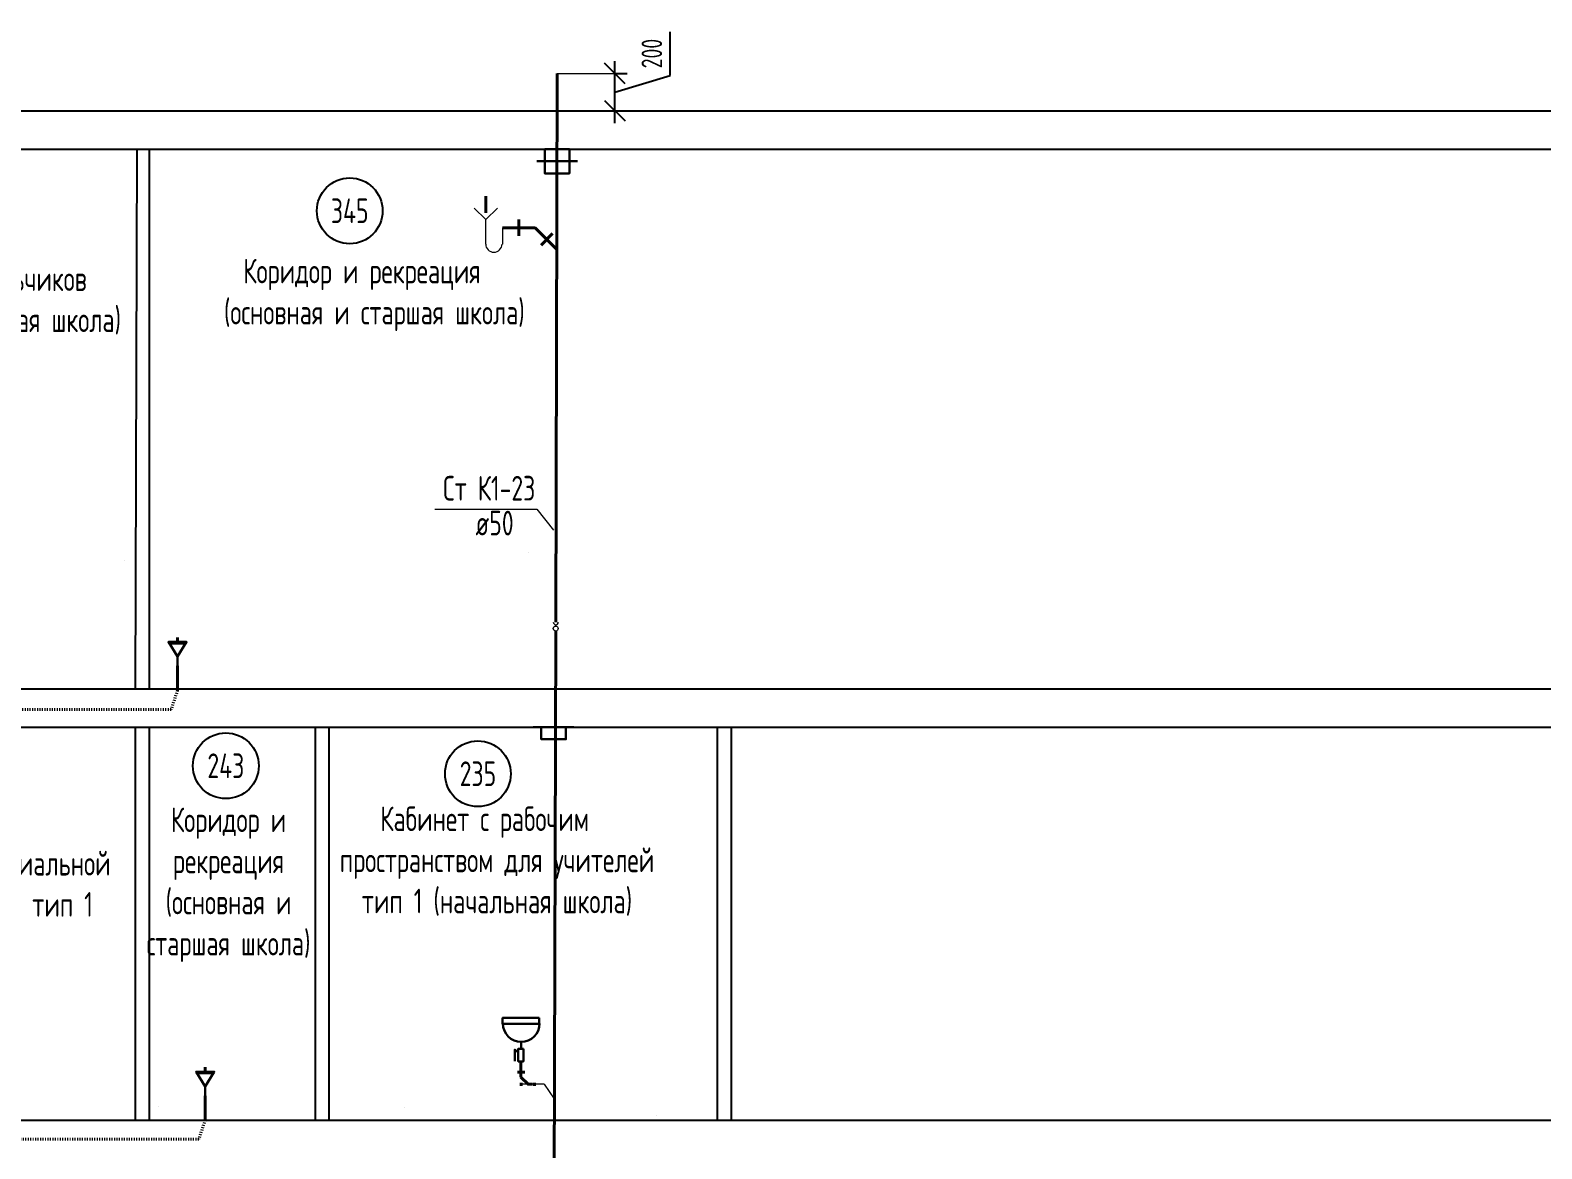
# Model space of a CAD drawing. Header units: millimetres. Extents: x -8689834 to 9420486, y -73560 to 166298.
# Drawn here: x -223147 to -204759, y -47038 to -33433 of the extents above; entities that cross this region are included whole.
import ezdxf
from ezdxf.enums import TextEntityAlignment as Align

# ---------------------------------------------------------------- set-up
doc = ezdxf.new("R2010")
doc.units = ezdxf.units.MM
doc.header["$MEASUREMENT"] = 0
doc.linetypes.add('ACAD_ISO03W100', pattern=[30, 12, -18])
doc.layers.get('0').update_dxf_attribs({"color": 250, "lineweight": 9})
for name, color, linetype in [('PDF _0', 7, 'Continuous'), ('PDF __ВК-В1', 5, 'Continuous'), ('PDF __ВК-переход на SML', 3, 'Continuous'), ('PDF __ВК-питьевой фонтанчик', 7, 'Continuous'), ('PDF __ВК-противопожарные муфты', 1, 'Continuous'), ('PDF __ВК-размеры', 7, 'Continuous'), ('PDF __ВК-стены', 7, 'Continuous'), ('PDF __К14', 3, 'Continuous'), ('PDF __Сантехника', 7, 'Continuous'), ('PDF _TEKSTBK', 7, 'Continuous'), ('АР_Таблицы', 250, 'Continuous')]:
    doc.layers.add(name, color=color, linetype=linetype)
doc.layers.add('PDF __ВК-К1', color=7, linetype='Continuous', true_color=0xb80000)
for name, color, linetype, lineweight in [('АР_Маркер экспликации', 239, 'Continuous', 13), ('АР_Номер помещения', 1, 'Continuous', 25), ('АР_Оси размеры', 164, 'Continuous', 9), ('АР_Помещения_площадь', 19, 'Continuous', 9), ('ВК_канализация', 32, 'Continuous', 15)]:
    doc.layers.add(name, color=color, linetype=linetype, lineweight=lineweight)
doc.styles.add('ISOCPEUR', font='isocpeur.ttf', dxfattribs={"width": 0.7})
doc.styles.get("Standard").update_dxf_attribs({"font": 'isocpeur.ttf', "width": 0.7})
doc.styles.add('ГОСТ 2.304', font='isocpeur.ttf', dxfattribs={"width": 0.7})
doc.dimstyles.new('СПДС', dxfattribs={"dimscale": 100, "dimtxt": 2.5, "dimasz": 2.5, "dimexe": 1.5, "dimexo": 0, "dimgap": 1, "dimtad": 1, "dimdec": 0, "dimrnd": 1, "dimtxsty": 'ГОСТ 2.304', "dimblk": 'OBLIQUE', "dimcen": 2.5, "dimdle": 1.5, "dimadec": 0, "dimazin": 2, "dimtfac": 0.75, "dimtdec": 0, "dimtmove": 1, "dimatfit": 3, "dimfxl": 1, "dimtolj": 1, "dimarcsym": 1})

# ---------------------------------------------------------------- blocks, each defined once
blk = doc.blocks.new('*U1667')
at = {"layer": 'АР_Номер помещения', "color": 7}
blk.add_circle((-15720, 4793), 400, dxfattribs=at)
at = {"layer": 'АР_Помещения_площадь', "color": 7}
blk.add_line((-13545, 633), (-13545, 633), dxfattribs=at)
at = {"color": 7, "style": 'ISOCPEUR', "width": 0.7, "flags": 1}
blk.add_attdef('КАТЕГОРИЯ', (-499, -2092), '', height=250, dxfattribs=at)
at = {"layer": 'АР_Номер помещения', "color": 7, "style": 'ISOCPEUR', "width": 0.7}
blk.add_attdef('НОМЕР_ПОМЕЩЕНИЯ', text='', height=300, dxfattribs=at).set_placement((-15720, 4793), align=Align.MIDDLE_CENTER)
at = {"layer": 'АР_Помещения_площадь', "color": 7, "lineweight": 30, "width": 0.7, "flags": 104}
blk.add_attdef('ИМЯ_ПОМЕЩЕНИЯ', text='', height=100, dxfattribs=at).set_placement((158, 1217), align=Align.MIDDLE_CENTER)
at = {"layer": 'АР_Помещения_площадь', "color": 7, "style": 'ISOCPEUR', "width": 0.7}
blk.add_attdef('ПЛОЩАДЬ_ПОМЕЩЕНИЯ', text='', height=200, dxfattribs=at).set_placement((-13540, 880), align=Align.MIDDLE_RIGHT)
blk = doc.blocks.new('_Oblique')
at = {"color": 0, "linetype": 'ByBlock', "lineweight": -2}
blk.add_line((-0.5, -0.5), (0.5, 0.5), dxfattribs=at)
blk = doc.blocks.new('*D1735')
at = {"layer": 'АР_Оси размеры', "color": 0, "lineweight": -2, "ltscale": 100, "transparency": 16777216}
for p, q in [((-215360, -33983), (-215360, -33451)), ((-216035, -34562), (-216035, -33809)), ((-216035, -33959), (-215885, -33959)), ((-216035, -34186), (-215360, -33983)), ((-216035, -34412), (-215885, -34412))]:
    blk.add_line(p, q, dxfattribs=at)
at = {"layer": 'АР_Оси размеры', "color": 0, "lineweight": -2, "ltscale": 100, "transparency": 16777216, "xscale": 250, "yscale": 250, "zscale": 250}
for p, rotation in [((-216035, -33959), 90), ((-216035, -34412), 270)]:
    blk.add_blockref('_Oblique', p, dxfattribs=dict(at, rotation=rotation))
at = {"layer": 'АР_Оси размеры', "color": 0, "ltscale": 100, "transparency": 16777216, "insert": (-215585, -33717), "char_height": 250, "attachment_point": 5, "rotation": 90, "style": 'ГОСТ 2.304'}
blk.add_mtext('\\A1;200', dxfattribs=at)

msp = doc.modelspace()

# ---------------------------------------------------------------- linework, layer by layer
at = {"layer": 'PDF _0', "lineweight": 20}
msp.add_lwpolyline([(-215933.6, -34061.1), (-216136.8, -33857.9)], dxfattribs=at)
at = {"layer": 'PDF __ВК-В1', "color": 244, "lineweight": 40, "true_color": 0x991b1e}
for points in [[(-216753.3, -40633.9), (-216734.8, -33959.5)], [(-216781.3, -50079.6), (-216754.4, -40740.7)], [(-221355.7, -41464.7), (-221355.7, -41464.7), (-221355.7, -41165.6)], [(-221018.8, -46691.8), (-221018.8, -46691.8), (-221018.8, -46392.7)]]:
    msp.add_lwpolyline(points, dxfattribs=at)
at = {"layer": 'PDF __ВК-В1', "lineweight": 40}
for points in [[(-221355.7, -40873.5), (-221355.7, -40818.5)], [(-221018.8, -46100.6), (-221018.8, -46045.6)]]:
    msp.add_lwpolyline(points, dxfattribs=at)
at = {"layer": 'PDF __ВК-К1', "lineweight": 40}
for points in [[(-217204, -35836.7), (-217403, -35836.7)], [(-217204, -35735.1), (-217204, -35934.1)], [(-217204, -35836.7), (-217005.1, -35836.7), (-216738.4, -36103.4)], [(-216793.4, -35904.5), (-216933.1, -36048.4)]]:
    msp.add_lwpolyline(points, dxfattribs=at)
at = {"layer": 'PDF __ВК-К1', "color": 244, "linetype": 'ACAD_ISO03W100', "lineweight": 40, "true_color": 0x991b1e}
for points in [[(-221355.7, -41462.7), (-221431.9, -41693), (-225001.3, -41694.5), (-225001.3, -41694.5)], [(-221018.8, -46689.8), (-221095, -46920.1), (-223729.3, -46922.1), (-223729.3, -46922.1)]]:
    msp.add_lwpolyline(points, dxfattribs=at)
at = {"layer": 'PDF __ВК-К1', "color": 244, "lineweight": 40, "true_color": 0x991b1e}
for points in [[(-217217.3, -46105.8), (-217128.4, -46105.8)], [(-217179.2, -45974.5), (-217179.2, -46165)], [(-217035.3, -46253.2), (-217090.3, -46253.2), (-217179.2, -46165)], [(-217174.8, -46234.8), (-217174.8, -46271.3)], [(-217013.7, -46234.3), (-217013.7, -46270.7)]]:
    msp.add_lwpolyline(points, dxfattribs=at)
at = {"layer": 'PDF __ВК-переход на SML', "lineweight": 30}
msp.add_lwpolyline([(-216888.1, -34878.1), (-216587.6, -34878.1), (-216587.6, -35026.2), (-216888.1, -35026.2)], close=True, dxfattribs=at)
at = {"layer": 'PDF __ВК-питьевой фонтанчик', "lineweight": 30}
for points in [[(-221355.7, -41051.3), (-221465.7, -40873.5), (-221245.6, -40873.5), (-221355.7, -41051.3), (-221355.7, -41165.6)], [(-221453, -40890.5), (-221254.1, -40890.5)], [(-221018.8, -46278.4), (-221128.8, -46100.6), (-220908.7, -46100.6), (-221018.8, -46278.4), (-221018.8, -46392.7)], [(-221116.1, -46117.6), (-220917.2, -46117.6)]]:
    msp.add_lwpolyline(points, dxfattribs=at)
at = {"layer": 'PDF __ВК-противопожарные муфты', "lineweight": 30}
for points in [[(-216985.5, -35026.2), (-216740, -35026.2), (-216490.2, -35026.2)], [(-216888.1, -35026.2), (-216888.1, -35174.4), (-216587.6, -35174.4), (-216587.6, -35026.2)], [(-217027.6, -41908.3), (-216782.1, -41908.3), (-216532.3, -41908.3)], [(-216930.2, -41908.3), (-216930.2, -42056.5), (-216629.7, -42056.5), (-216629.7, -41908.3)]]:
    msp.add_lwpolyline(points, dxfattribs=at)
at = {"layer": 'PDF __ВК-размеры', "lineweight": 20}
msp.add_lwpolyline([(-216737.9, -33959.5), (-215933.6, -33959.5)], dxfattribs=at)
at = {"layer": 'PDF __ВК-стены', "color": 18, "lineweight": 25, "true_color": 0x000000}
for points in [[(-251635.5, -34412.4), (-171723.3, -34412.4)], [(-251635.5, -34878.1), (-172011.2, -34878.1)], [(-251635.5, -34878.1), (-171723.3, -34878.1)], [(-221850.7, -34878.1), (-221869.6, -41449.9)], [(-221700.3, -34878.1), (-221700.3, -41449.9)], [(-251262.1, -41442.7), (-171723.3, -41442.7)], [(-251259, -41908.3), (-171723.3, -41908.3)], [(-221869.6, -41915.5), (-221869.6, -46699)], [(-221700.3, -41915.5), (-221700.3, -46699)], [(-219682, -41915.5), (-219682, -46699)], [(-219512.7, -41915.5), (-219512.7, -46699)], [(-214790.4, -41915.5), (-214790.4, -46699)], [(-214621.1, -41915.5), (-214621.1, -46699)], [(-251092.7, -46691.8), (-171723.3, -46691.8)]]:
    msp.add_lwpolyline(points, dxfattribs=at)
at = {"layer": 'PDF __К14', "lineweight": 40}
msp.add_lwpolyline([(-217606.2, -35654.7), (-217606.2, -35451.5)], dxfattribs=at)
at = {"layer": 'PDF __Сантехника', "lineweight": 30}
for points in [[(-216956.1, -45445.3), (-217400.6, -45445.3), (-217400.6, -45517.3), (-216956.1, -45517.3)], [(-217146.6, -45822.1), (-217210.1, -45822.1), (-217210.1, -45974.5), (-217146.6, -45974.5)]]:
    msp.add_lwpolyline(points, close=True, dxfattribs=at)
for points in [[(-217176.2, -45741.7), (-217176.2, -45822.1)], [(-217210.1, -45868.7), (-217252.4, -45830.6), (-217252.4, -45970.2)]]:
    msp.add_lwpolyline(points, dxfattribs=at)
msp.add_arc((-217174.1, -45515.2), 222.2, 180, 0, dxfattribs=at)
at = {"layer": 'PDF _TEKSTBK', "lineweight": 18}
for points in [[(-217606.2, -35735.1), (-217745.9, -35595.4)], [(-217606.2, -36035.7), (-217606.2, -35735.1), (-217462.3, -35595.4)], [(-217403, -35836.7), (-217403, -36035.7)]]:
    msp.add_lwpolyline(points, dxfattribs=at)
msp.add_arc((-217506.7, -36033.6), 99.5, 180.00001, 359.99999, dxfattribs=at)
at = {"layer": 'ВК_канализация', "color": 18, "lineweight": 13, "ltscale": 500, "true_color": 0x000000}
msp.add_lwpolyline([(-218223.3, -39257.4), (-216984.2, -39257.4), (-216781.1, -39512.2)], dxfattribs=at)
at = {"layer": 'ВК_канализация', "color": 244, "lineweight": 13, "ltscale": 500, "true_color": 0x991b1e}
for points in [[(-216753.9, -40680.7), (-216753.7, -40663.9)], [(-216893.1, -46253.7), (-217174.8, -46252.8)], [(-216893.1, -46253.7), (-216771.5, -46431.5)]]:
    msp.add_lwpolyline(points, dxfattribs=at)
msp.add_circle((-216754.3, -40710.7), 30, dxfattribs=at)
msp.add_arc((-216753.3, -40633.9), 30, 179.27075, 359.27075, dxfattribs=at)

# ---------------------------------------------------------------- block references
at = {"layer": 'АР_Маркер экспликации', "color": 7}
ref = msp.add_blockref('*U1667', (-203540.1, -40422.8), dxfattribs=at)
ref.add_attrib('НОМЕР_ПОМЕЩЕНИЯ', '345', dxfattribs={"layer": 'АР_Номер помещения', "color": 7, "height": 300, "style": 'ISOCPEUR', "width": 0.7}).set_placement((-219259.9, -35629.4), align=Align.MIDDLE_CENTER)
ref = msp.add_blockref('*U1667', (-208451.3, -40515.4), dxfattribs=at)
ref.add_attrib('НОМЕР_ПОМЕЩЕНИЯ', '337', dxfattribs={"layer": 'АР_Номер помещения', "color": 7, "height": 300, "style": 'ISOCPEUR', "width": 0.7}).set_placement((-224171.1, -35722), align=Align.MIDDLE_CENTER)
ref = msp.add_blockref('*U1667', (-208036.6, -47160.1), dxfattribs=at)
ref.add_attrib('НОМЕР_ПОМЕЩЕНИЯ', '236', dxfattribs={"layer": 'АР_Номер помещения', "color": 7, "height": 300, "style": 'ISOCPEUR', "width": 0.7}).set_placement((-223756.4, -42366.7), align=Align.MIDDLE_CENTER)
ref = msp.add_blockref('*U1667', (-205047.4, -47172.4), dxfattribs=at)
ref.add_attrib('НОМЕР_ПОМЕЩЕНИЯ', '243', dxfattribs={"layer": 'АР_Номер помещения', "color": 7, "height": 300, "style": 'ISOCPEUR', "width": 0.7}).set_placement((-220767.1, -42379), align=Align.MIDDLE_CENTER)
ref = msp.add_blockref('*U1667', (-201980.7, -47269.6), dxfattribs=at)
ref.add_attrib('НОМЕР_ПОМЕЩЕНИЯ', '235', dxfattribs={"layer": 'АР_Номер помещения', "color": 7, "height": 300, "style": 'ISOCPEUR', "width": 0.7}).set_placement((-217700.4, -42476.3), align=Align.MIDDLE_CENTER)

# ---------------------------------------------------------------- texts
at = {"layer": 'АР_Таблицы', "ltscale": 100, "char_height": 300, "attachment_point": 4, "style": 'ISOCPEUR'}
for s, insert, width in [('\\pxi-1,l1,qc,t1,5;Коридор и рекреация (основная и старшая школа)', (-221208.9, -36652.7), 4196.36), ('\\pxi-1,l1,qc,t1,5;Санузел для мальчиков (основная и старшая школа)', (-226120.1, -36745.3), 4196.36), ('\\pxi-1,l1,t1,5;Ст К1-23', (-218124.2, -39004.2), 7500), ('\\pxi-1,l1,t1,5;ø50', (-217730.6, -39427.7), 7500), ('\\pxi-1,l1,qc,t1,5;Коридор и \\Pрекреация \\P(основная и \\Pстаршая школа)', (-222832.7, -43827.3), 4196.36), ('\\pxi-1,l1,qc,t1,5;Кабинет с рабочим пространством для учителей тип 1 (начальная школа)', (-219716.6, -43538.8), 4196.36), ('\\pxi-1,l1,qc,t1,5;Кабинет материальной технологии тип 1', (-225821.9, -43815), 4196.36)]:
    msp.add_mtext(s, dxfattribs=dict(at, insert=insert, width=width))

# ---------------------------------------------------------------- dimensions: what is measured, and where the dimension line sits
at = {"layer": 'АР_Оси размеры', "color": 18, "ltscale": 100, "true_color": 0x000000}
dim = msp.add_linear_dim(base=(-216035.2, -33959.5), p1=(-216035.2, -34412.4), p2=(-216035.2, -33959.5), angle=90, text='200', dimstyle='СПДС', dxfattribs=at)
dim.commit()
dim.dimension.update_dxf_attribs({"geometry": '*D1735', "text_midpoint": (-215585.2, -33883.4)})

doc.saveas('drawing.dxf')
